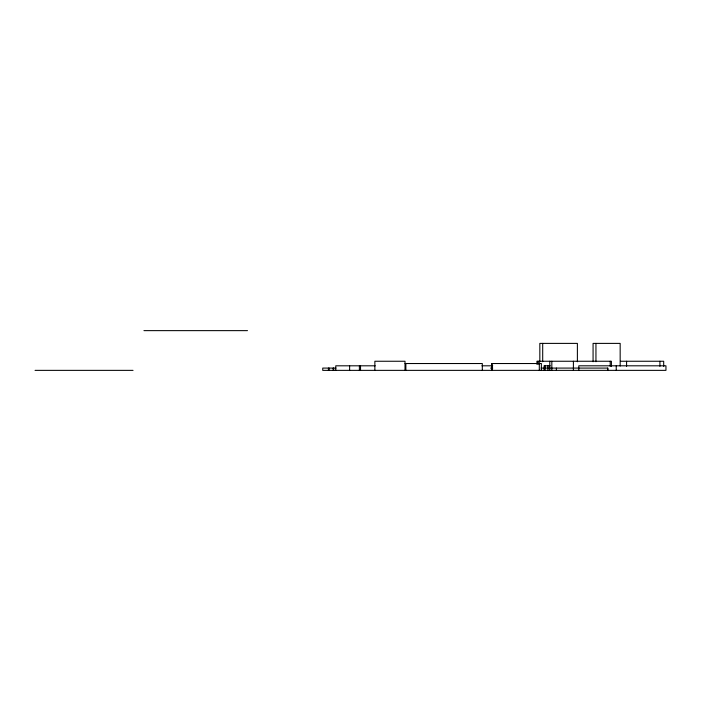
<?xml version="1.0" encoding="UTF-8"?>
<svg xmlns="http://www.w3.org/2000/svg" width="701" height="701" viewBox="0 0 701 701"><rect width="100%" height="100%" fill="white"/><g stroke="black" fill="none" stroke-linecap="round" stroke-linejoin="round"><path stroke-width="1.05" d="M143.942 330.635L247.488 330.635M620.446 361.252L663.689 361.252L663.689 366.316M405.038 363.53L482.314 363.53L482.314 370.365M375.228 365.808L335.779 365.808L335.779 370.365M481.938 365.808L492.75 365.808M550.25 365.808L544.099 365.808L544.099 370.365M335.963 368.086L322.74 368.086L322.74 370.365L665.95 370.365L665.95 365.808L578.807 365.808L578.807 370.365M490.577 368.086L492.759 368.086M541.076 368.086L607.793 368.086L607.793 370.365M35.05 370.365L133.041 370.365M659.921 361.252L659.921 366.316M626.58 361.252L626.58 366.316M620.166 366.045L620.166 343.394L593.072 343.394L593.072 361.734M616.24 365.808L616.24 370.365M611.421 366.316L611.421 361.252L536.922 361.252L536.922 364.283M610.203 361.252L610.203 366.316M607.697 368.086L607.697 370.365M595.946 343.394L595.946 361.734M577.387 361.734L577.387 343.394L539.831 343.394L539.831 361.734M573.4 361.252L573.4 370.365M556.392 368.086L556.392 370.365M551.827 361.252L551.827 370.365M549.777 361.252L549.777 370.365M547.945 365.808L547.945 370.365M545.045 365.808L545.045 370.365M542.697 343.394L542.697 361.734M541.347 370.365L541.382 363.53L491.681 363.53L491.681 370.365M539.306 363.53L539.306 370.365M539.165 361.252L539.165 364.283M537.947 361.252L537.947 364.283M492.084 363.53L492.084 370.365M405.791 363.53L405.791 370.365M405.546 363.53L405.546 370.365M405.012 370.365L405.012 361.252L374.86 361.252L374.877 370.365M360.524 365.808L360.524 370.365M359.394 365.808L359.394 370.365M349.624 365.808L349.624 370.365M333.632 368.086L333.632 370.365M333.159 368.086L333.159 370.365M329.12 368.086L329.12 370.365M328.427 368.086L328.427 370.365"/></g></svg>
